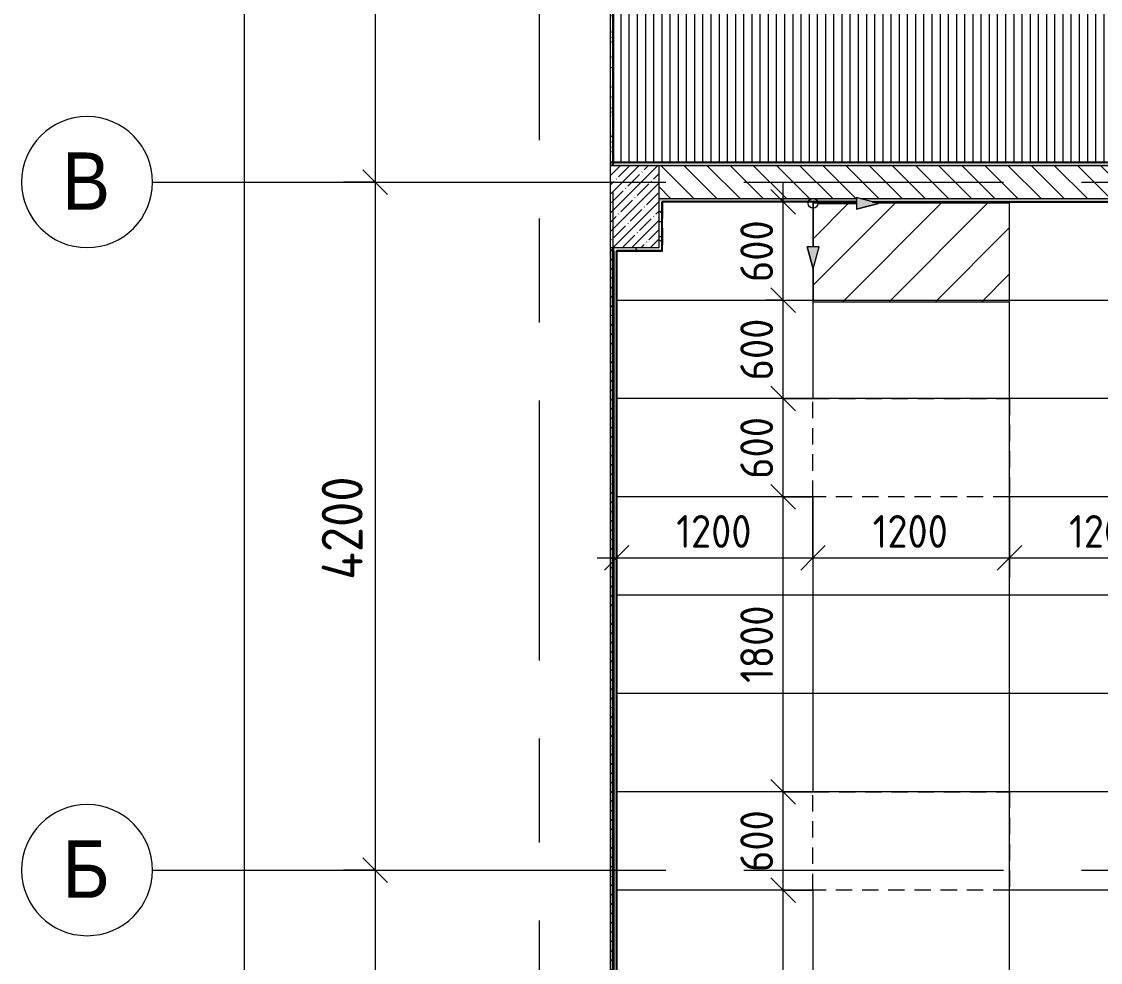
# Model space of a CAD drawing. Header units: millimetres. Extents: x 35146 to 234858, y -8553 to 29000.
# Drawn here: x 35146 to 41736, y 3037 to 8780 of the extents above; entities that cross this region are included whole.
import ezdxf

# ---------------------------------------------------------------- set-up
doc = ezdxf.new("R2010")
doc.units = ezdxf.units.MM
doc.linetypes.add('200_ШТРИХ__ш1_п0_6_', pattern=[160, 100, -60])
doc.linetypes.add('Осевая', pattern=[3175, 635, -476.25, 1587.5, -476.25])
for name, color, linetype, lineweight in [('A-ANNO-DIMS', 7, 'Continuous', 9), ('A-ANNO-DIMS-100', 7, 'Continuous', 9), ('A-CLNG', 7, 'Continuous', 9), ('A-CLNG-PATT', 7, 'Continuous', 9), ('A-DETL', 7, 'Continuous', 9), ('A-DETL-GENF', 7, 'Continuous', 9), ('A-DETL-MBND', 7, '200_ШТРИХ__ш1_п0_6_', 9), ('A-WALL', 7, 'Continuous', 9), ('I-WALL', 7, 'Continuous', 9), ('S-COLS', 7, 'Continuous', 9), ('Оси', 7, 'Continuous', 9), ('Оси-1', 7, 'Continuous', 20), ('Оси-2', 7, 'Осевая', 9)]:
    doc.layers.add(name, color=color, linetype=linetype, lineweight=lineweight)
for name, color, linetype, lineweight, true_color in [('A-DETL-GENF-2', 7, 'Continuous', 9, 0x004000), ('A-WALL-1', 7, 'Continuous', 25, 0x3c3c3c), ('A-WALL-3', 7, 'Continuous', 35, 0x3c3c3c), ('A-WALL-FNSH-2', 7, 'Continuous', 13, 0x3c3c3c)]:
    doc.layers.add(name, color=color, linetype=linetype, lineweight=lineweight, true_color=true_color)
doc.styles.add('Arial', font='arial.ttf', dxfattribs={"width": 0.9, "height": 350})
doc.styles.add('ISOCPEUR', font='isocpeur.ttf', dxfattribs={"width": 0.9, "height": 250})
doc.styles.add('ISOCPEUR_1', font='isocpeur.ttf', dxfattribs={"width": 0.9, "height": 200})
doc.dimstyles.new('ISO-2_0_0_9К_Средний_округл2', dxfattribs={"dimscale": 304.8, "dimtxt": 199.196235, "dimasz": 0.492126, "dimexe": 0.393701, "dimexo": 0, "dimgap": 0, "dimtad": 1, "dimdec": 0, "dimrnd": 10, "dimzin": 0, "dimdsep": 46, "dimtxsty": 'ISOCPEUR_1', "dimblk1": 'OBLIQUE', "dimblk2": 'OBLIQUE', "dimsah": 1, "dimcen": 0.09, "dimdle": 0.393701, "dimazin": 0, "dimtfac": 1, "dimtdec": 4, "dimtix": 1, "dimtmove": 0, "dimatfit": 3, "dimfxl": 1, "dimtvp": 1, "dimtolj": 1, "dimtzin": 0, "dimarcsym": 2})
doc.dimstyles.new('ISO-2_5_0_9К_БОЛЬШОЙ', dxfattribs={"dimscale": 304.8, "dimtxt": 248.995294, "dimasz": 0.492126, "dimexe": 0.393701, "dimexo": 0.984252, "dimgap": 0, "dimtad": 1, "dimdec": 0, "dimrnd": 10, "dimzin": 0, "dimdsep": 46, "dimtxsty": 'ISOCPEUR', "dimblk1": 'OBLIQUE', "dimblk2": 'OBLIQUE', "dimsah": 1, "dimcen": 0.09, "dimdle": 0.393701, "dimazin": 0, "dimtfac": 1, "dimtdec": 4, "dimtix": 1, "dimtmove": 0, "dimatfit": 3, "dimfxl": 1, "dimtvp": 1, "dimtolj": 1, "dimtzin": 0, "dimarcsym": 2})
doc.dimstyles.new('ISO-2_5_0_9К_БОЛЬШОЙ_1', dxfattribs={"dimscale": 304.8, "dimtxt": 248.995294, "dimasz": 0.492126, "dimexe": 0.393701, "dimexo": 0.984252, "dimgap": 0, "dimtad": 1, "dimdec": 0, "dimrnd": 10, "dimzin": 0, "dimdsep": 46, "dimtxsty": 'ISOCPEUR', "dimblk1": 'OBLIQUE', "dimblk2": 'OBLIQUE', "dimsah": 1, "dimcen": 0.09, "dimdle": 0.393701, "dimazin": 0, "dimtfac": 1, "dimtdec": 4, "dimtix": 1, "dimtmove": 2, "dimatfit": 3, "dimfxl": 1, "dimtvp": 1, "dimtolj": 1, "dimtzin": 0, "dimarcsym": 2})
pattern_1 = [(0, (0, 0), (121.92, 30.48), [10.058, -81.382, 10.058, -81.382, -487.68]), (0, (0, 0), (121.92, 30.48), [-182.88, 10.058, -172.822, 10.058, -81.382, -213.36]), (0, (0, 0), (121.92, 30.48), [-457.2, 10.058, -50.902, 10.058, -142.342]), (120, (45.72, 15.24), (-87.356454, 90.345817), [10.058, -81.382, 10.058, -81.382, -487.68]), (120, (45.72, 15.24), (-87.356454, 90.345817), [-182.88, 10.058, -172.822, 10.058, -81.382, -213.36]), (120, (45.72, 15.24), (-87.356454, 90.345817), [-457.2, 10.058, -50.902, 10.058, -142.342]), (240, (60.96, 76.2), (-34.563546, -120.825817), [10.058, -81.382, 10.058, -81.382, -487.68]), (240, (60.96, 76.2), (-34.563546, -120.825817), [-182.88, 10.058, -172.822, 10.058, -81.382, -213.36]), (240, (60.96, 76.2), (-34.563546, -120.825817), [-457.2, 10.058, -50.902, 10.058, -142.342])]

# ---------------------------------------------------------------- blocks, each defined once
blk = doc.blocks.new('BSC_Колонна _Прямоугольная - 500х500-23286270-План потолков с обозначением видов отделки и геометрии 2 этажа в осях 12-23')
at = {"layer": 'S-COLS'}
h = blk.add_hatch(dxfattribs=at)
h.set_pattern_fill('FP_1', color=256, style=0, pattern_type=2)
h.set_pattern_definition([(45, (-38790, -7650), (-57.02463, 57.02463), []), (45, (-38732.975, -7650), (-57.02463, 57.02463), [100.806, -20.161, 3.353, -16.808])])
h.paths.add_polyline_path([(-47.3, -250), (250, -250), (250, 250), (-47.3, 250), (-47.3, 211.3)])
for p, q in [((250, 250), (-47.3, 250)), ((250, -250), (250, 250)), ((-47.3, -250), (250, -250))]:
    blk.add_line(p, q, dxfattribs=at)
blk = doc.blocks.new('Начало раскладки_красным - Начало раскладки_красным-26112293-План потолков с обозначением видов отделки и геометрии 2 этажа в осях 12-23')
at = {"layer": 'A-DETL-GENF'}
for points in [[(36.2, 264.8), (0, 400), (-36.2, 264.8)], [(400, 0), (264.8, 36.2), (264.8, -36.2)]]:
    blk.add_hatch(color=256, dxfattribs=at).paths.add_polyline_path(points)
for p, q in [((0, 400), (-36.2, 264.8)), ((0, 400), (-36.2, 264.8)), ((36.2, 264.8), (0, 400)), ((0, 400), (36.2, 264.8)), ((-36.2, 264.8), (36.2, 264.8)), ((-36.2, 264.8), (36.2, 264.8)), ((0, 30), (0, 264.8)), ((30, 0), (264.8, 0)), ((400, 0), (264.8, 36.2)), ((264.8, 36.2), (264.8, -36.2)), ((400, 0), (264.8, 36.2)), ((264.8, 36.2), (264.8, -36.2)), ((400, 0), (264.8, -36.2)), ((264.8, -36.2), (400, 0))]:
    blk.add_line(p, q, dxfattribs=at)
blk.add_circle((0, 0), 30, dxfattribs=at)
blk = doc.blocks.new('DET_L_Линия разрыва - М100-30654842-План потолков с обозначением видов отделки и геометрии 2 этажа в осях 12-23')
at = {"layer": 'A-DETL-GENF'}
blk.add_line((24079.7, 0), (12339.9, 0), dxfattribs=at)
blk = doc.blocks.new('Ось сетки - D8-29747960-План потолков с обозначением видов отделки и геометрии 2 этажа в осях 12-23')
at = {"layer": 'Оси-1'}
for start, end in [(360, 180), (180, 360)]:
    blk.add_arc((0, 0), 4, start, end, dxfattribs=at)
blk = doc.blocks.new('DIMBLOCK10-План потолков с обозначением видов отделки и геометрии 2 этажа в осях 12-23')
at = {"layer": 'A-ANNO-DIMS-100', "lineweight": 20}
for p, q in [((37306, 10500), (37231, 10575)), ((37306, 10500), (37381, 10425)), ((37306, 7800), (37231, 7875)), ((37306, 7800), (37381, 7725))]:
    blk.add_line(p, q, dxfattribs=at)
at = {"layer": 'A-ANNO-DIMS-100'}
for p, q in [((37112.1, 10500), (37426, 10500)), ((37306, 10500), (37112.1, 10500)), ((37306, 10500), (37306, 7800)), ((37112.1, 7800), (37426, 7800)), ((37306, 7800), (37112.1, 7800))]:
    blk.add_line(p, q, dxfattribs=at)
at = {"layer": 'A-ANNO-DIMS-100', "color": 0, "insert": (36979.4, 8834), "char_height": 250, "width": 758.478, "attachment_point": 1, "rotation": 90, "line_spacing_factor": 1.149209, "style": 'ISOCPEUR'}
blk.add_mtext('2700', dxfattribs=at)
blk = doc.blocks.new('_Oblique')
at = {"color": 0, "linetype": 'ByBlock', "lineweight": -2}
blk.add_line((-0.5, -0.5), (0.5, 0.5), dxfattribs=at)
blk = doc.blocks.new('DIMBLOCK11-План потолков с обозначением видов отделки и геометрии 2 этажа в осях 12-23')
at = {"layer": 'A-ANNO-DIMS-100', "lineweight": 20}
for p, q in [((37306, 7800), (37231, 7875)), ((37306, 7800), (37381, 7725)), ((37306, 3600), (37231, 3675)), ((37306, 3600), (37381, 3525))]:
    blk.add_line(p, q, dxfattribs=at)
at = {"layer": 'A-ANNO-DIMS-100'}
for p, q in [((37112.1, 7800), (37426, 7800)), ((37306, 7800), (37112.1, 7800)), ((37306, 7800), (37306, 3600)), ((37112.1, 3600), (37426, 3600)), ((37306, 3600), (37112.1, 3600))]:
    blk.add_line(p, q, dxfattribs=at)
at = {"layer": 'A-ANNO-DIMS-100', "color": 0, "insert": (36979.4, 5372), "char_height": 250, "width": 787.208, "attachment_point": 1, "rotation": 90, "line_spacing_factor": 1.149209, "style": 'ISOCPEUR'}
blk.add_mtext('4200', dxfattribs=at)
blk = doc.blocks.new('DIMBLOCK12-План потолков с обозначением видов отделки и геометрии 2 этажа в осях 12-23')
at = {"layer": 'A-ANNO-DIMS-100', "lineweight": 20}
for p, q in [((37306, 3600), (37231, 3675)), ((37306, 3600), (37381, 3525)), ((37306, 0), (37231, 75)), ((37306, 0), (37381, -75))]:
    blk.add_line(p, q, dxfattribs=at)
at = {"layer": 'A-ANNO-DIMS-100'}
for p, q in [((37112.1, 3600), (37426, 3600)), ((37306, 3600), (37112.1, 3600)), ((37306, 3600), (37306, -120)), ((37112.1, 0), (37426, 0)), ((37306, 0), (37112.1, 0))]:
    blk.add_line(p, q, dxfattribs=at)
at = {"layer": 'A-ANNO-DIMS-100', "color": 0, "insert": (36979.4, 1484), "char_height": 250, "width": 758.478, "attachment_point": 1, "rotation": 90, "line_spacing_factor": 1.149209, "style": 'ISOCPEUR'}
blk.add_mtext('3600', dxfattribs=at)
blk = doc.blocks.new('DIMBLOCK13-План потолков с обозначением видов отделки и геометрии 2 этажа в осях 12-23')
at = {"layer": 'A-ANNO-DIMS-100'}
for p, q in [((36506, 27120), (36506, -120)), ((36312.1, 27000), (36626, 27000)), ((36506, 27000), (36312.1, 27000)), ((36312.1, 0), (36626, 0)), ((36506, 0), (36312.1, 0))]:
    blk.add_line(p, q, dxfattribs=at)
at = {"layer": 'A-ANNO-DIMS-100', "lineweight": 20}
for p, q in [((36506, 27000), (36431, 27075)), ((36506, 27000), (36581, 26925)), ((36506, 0), (36431, 75)), ((36506, 0), (36581, -75))]:
    blk.add_line(p, q, dxfattribs=at)
at = {"layer": 'A-ANNO-DIMS-100', "color": 0, "insert": (36179.4, 13799.6), "char_height": 250, "width": 948.097, "attachment_point": 1, "rotation": 90, "line_spacing_factor": 1.149209, "style": 'ISOCPEUR'}
blk.add_mtext('27000', dxfattribs=at)
blk = doc.blocks.new('DIMBLOCK36-План потолков с обозначением видов отделки и геометрии 2 этажа в осях 12-23')
at = {"layer": 'A-ANNO-DIMS-100', "lineweight": 20}
for p, q in [((39797.7, 3478.3), (39722.7, 3553.3)), ((39797.7, 3478.3), (39872.7, 3403.3)), ((39797.7, 1678.3), (39722.7, 1753.3)), ((39797.7, 1678.3), (39872.7, 1603.3))]:
    blk.add_line(p, q, dxfattribs=at)
at = {"layer": 'A-ANNO-DIMS-100'}
for p, q in [((39980.1, 3478.3), (39677.7, 3478.3)), ((39797.7, 1678.3), (39797.7, 3478.3)), ((39797.7, 3478.3), (39980.1, 3478.3)), ((39980.1, 1678.3), (39677.7, 1678.3)), ((39797.7, 1678.3), (39980.1, 1678.3))]:
    blk.add_line(p, q, dxfattribs=at)
at = {"layer": 'A-ANNO-DIMS-100', "color": 0, "insert": (39536.4, 2342.7), "char_height": 200, "width": 565.411, "attachment_point": 1, "rotation": 90, "line_spacing_factor": 1.149209, "style": 'ISOCPEUR_1'}
blk.add_mtext('1800', dxfattribs=at)
blk = doc.blocks.new('DIMBLOCK37-План потолков с обозначением видов отделки и геометрии 2 этажа в осях 12-23')
at = {"layer": 'A-ANNO-DIMS-100', "lineweight": 20}
for p, q in [((39797.7, 4078.3), (39722.7, 4153.3)), ((39797.7, 4078.3), (39872.7, 4003.3)), ((39797.7, 3478.3), (39722.7, 3553.3)), ((39797.7, 3478.3), (39872.7, 3403.3))]:
    blk.add_line(p, q, dxfattribs=at)
at = {"layer": 'A-ANNO-DIMS-100'}
for p, q in [((39980.1, 4078.3), (39677.7, 4078.3)), ((39797.7, 3478.3), (39797.7, 4078.3)), ((39797.7, 4078.3), (39980.1, 4078.3)), ((39980.1, 3478.3), (39677.7, 3478.3)), ((39797.7, 3478.3), (39980.1, 3478.3))]:
    blk.add_line(p, q, dxfattribs=at)
at = {"layer": 'A-ANNO-DIMS-100', "color": 0, "insert": (39536.4, 3588.7), "char_height": 200, "width": 455.087, "attachment_point": 1, "rotation": 90, "line_spacing_factor": 1.149209, "style": 'ISOCPEUR_1'}
blk.add_mtext('600', dxfattribs=at)
blk = doc.blocks.new('DIMBLOCK38-План потолков с обозначением видов отделки и геометрии 2 этажа в осях 12-23')
at = {"layer": 'A-ANNO-DIMS-100', "lineweight": 20}
for p, q in [((39797.7, 5878.3), (39722.7, 5953.3)), ((39797.7, 5878.3), (39872.7, 5803.3)), ((39797.7, 4078.3), (39722.7, 4153.3)), ((39797.7, 4078.3), (39872.7, 4003.3))]:
    blk.add_line(p, q, dxfattribs=at)
at = {"layer": 'A-ANNO-DIMS-100'}
for p, q in [((39980.1, 5878.3), (39677.7, 5878.3)), ((39797.7, 4078.3), (39797.7, 5878.3)), ((39797.7, 5878.3), (39980.1, 5878.3)), ((39980.1, 4078.3), (39677.7, 4078.3)), ((39797.7, 4078.3), (39980.1, 4078.3))]:
    blk.add_line(p, q, dxfattribs=at)
at = {"layer": 'A-ANNO-DIMS-100', "color": 0, "insert": (39536.4, 4742.7), "char_height": 200, "width": 565.411, "attachment_point": 1, "rotation": 90, "line_spacing_factor": 1.149209, "style": 'ISOCPEUR_1'}
blk.add_mtext('1800', dxfattribs=at)
blk = doc.blocks.new('DIMBLOCK39-План потолков с обозначением видов отделки и геометрии 2 этажа в осях 12-23')
at = {"layer": 'A-ANNO-DIMS-100', "lineweight": 20}
for p, q in [((39797.7, 6478.3), (39722.7, 6553.3)), ((39797.7, 6478.3), (39872.7, 6403.3)), ((39797.7, 5878.3), (39722.7, 5953.3)), ((39797.7, 5878.3), (39872.7, 5803.3))]:
    blk.add_line(p, q, dxfattribs=at)
at = {"layer": 'A-ANNO-DIMS-100'}
for p, q in [((39980.1, 6478.3), (39677.7, 6478.3)), ((39797.7, 5878.3), (39797.7, 6478.3)), ((39797.7, 6478.3), (39980.1, 6478.3)), ((39980.1, 5878.3), (39677.7, 5878.3)), ((39797.7, 5878.3), (39980.1, 5878.3))]:
    blk.add_line(p, q, dxfattribs=at)
at = {"layer": 'A-ANNO-DIMS-100', "color": 0, "insert": (39536.4, 5988.7), "char_height": 200, "width": 455.087, "attachment_point": 1, "rotation": 90, "line_spacing_factor": 1.149209, "style": 'ISOCPEUR_1'}
blk.add_mtext('600', dxfattribs=at)
blk = doc.blocks.new('DIMBLOCK40-План потолков с обозначением видов отделки и геометрии 2 этажа в осях 12-23')
at = {"layer": 'A-ANNO-DIMS-100', "lineweight": 20}
for p, q in [((39797.7, 7079.5), (39722.7, 7154.5)), ((39797.7, 7079.5), (39872.7, 7004.5)), ((39797.7, 6478.3), (39722.7, 6553.3)), ((39797.7, 6478.3), (39872.7, 6403.3))]:
    blk.add_line(p, q, dxfattribs=at)
at = {"layer": 'A-ANNO-DIMS-100'}
for p, q in [((39691.6, 7079.5), (39917.7, 7079.5)), ((39797.7, 7079.5), (39691.6, 7079.5)), ((39797.7, 6478.3), (39797.7, 7079.5)), ((39980.1, 6478.3), (39677.7, 6478.3)), ((39797.7, 6478.3), (39980.1, 6478.3))]:
    blk.add_line(p, q, dxfattribs=at)
at = {"layer": 'A-ANNO-DIMS-100', "color": 0, "insert": (39536.4, 6589.3), "char_height": 200, "width": 455.087, "attachment_point": 1, "rotation": 90, "line_spacing_factor": 1.149209, "style": 'ISOCPEUR_1'}
blk.add_mtext('600', dxfattribs=at)
blk = doc.blocks.new('DIMBLOCK41-План потолков с обозначением видов отделки и геометрии 2 этажа в осях 12-23')
at = {"layer": 'A-ANNO-DIMS-100'}
for p, q in [((39797.7, 7079.5), (39797.7, 7799)), ((39691.6, 7679), (39917.7, 7679)), ((39797.7, 7679), (39691.6, 7679)), ((39691.6, 7079.5), (39917.7, 7079.5)), ((39797.7, 7079.5), (39691.6, 7079.5))]:
    blk.add_line(p, q, dxfattribs=at)
at = {"layer": 'A-ANNO-DIMS-100', "lineweight": 20}
for p, q in [((39797.7, 7679), (39722.7, 7754)), ((39797.7, 7679), (39872.7, 7604)), ((39797.7, 7079.5), (39722.7, 7154.5)), ((39797.7, 7079.5), (39872.7, 7004.5))]:
    blk.add_line(p, q, dxfattribs=at)
at = {"layer": 'A-ANNO-DIMS-100', "color": 0, "insert": (39536.4, 7189.6), "char_height": 200, "width": 455.087, "attachment_point": 1, "rotation": 90, "line_spacing_factor": 1.149209, "style": 'ISOCPEUR_1'}
blk.add_mtext('600', dxfattribs=at)
blk = doc.blocks.new('DIMBLOCK69-План потолков с обозначением видов отделки и геометрии 2 этажа в осях 12-23')
at = {"layer": 'A-ANNO-DIMS-100'}
for p, q in [((39980.1, 5878.3), (39980.1, 5386.3)), ((39980.1, 5506.3), (39980.1, 5878.3)), ((38781, 5612.3), (38781, 5386.3)), ((38781, 5506.3), (38781, 5612.3)), ((38661, 5506.3), (39980.1, 5506.3))]:
    blk.add_line(p, q, dxfattribs=at)
at = {"layer": 'A-ANNO-DIMS-100', "lineweight": 20}
for p, q in [((38781, 5506.3), (38856, 5581.3)), ((39980.1, 5506.3), (40055.1, 5581.3)), ((38781, 5506.3), (38706, 5431.3)), ((39980.1, 5506.3), (39905.1, 5431.3))]:
    blk.add_line(p, q, dxfattribs=at)
at = {"layer": 'A-ANNO-DIMS-100', "color": 0, "insert": (39144.9, 5767.6), "char_height": 200, "width": 565.411, "attachment_point": 1, "line_spacing_factor": 1.149209, "style": 'ISOCPEUR_1'}
blk.add_mtext('1200', dxfattribs=at)
blk = doc.blocks.new('DIMBLOCK70-План потолков с обозначением видов отделки и геометрии 2 этажа в осях 12-23')
at = {"layer": 'A-ANNO-DIMS-100'}
for p, q in [((39980.1, 5878.3), (39980.1, 5386.3)), ((39980.1, 5506.3), (39980.1, 5878.3)), ((41180.1, 5878.3), (41180.1, 5386.3)), ((41180.1, 5506.3), (41180.1, 5878.3)), ((39980.1, 5506.3), (41180.1, 5506.3))]:
    blk.add_line(p, q, dxfattribs=at)
at = {"layer": 'A-ANNO-DIMS-100', "lineweight": 20}
for p, q in [((39980.1, 5506.3), (40055.1, 5581.3)), ((41180.1, 5506.3), (41255.1, 5581.3)), ((39980.1, 5506.3), (39905.1, 5431.3)), ((41180.1, 5506.3), (41105.1, 5431.3))]:
    blk.add_line(p, q, dxfattribs=at)
at = {"layer": 'A-ANNO-DIMS-100', "color": 0, "insert": (40344.5, 5767.6), "char_height": 200, "width": 565.411, "attachment_point": 1, "line_spacing_factor": 1.149209, "style": 'ISOCPEUR_1'}
blk.add_mtext('1200', dxfattribs=at)
blk = doc.blocks.new('DIMBLOCK71-План потолков с обозначением видов отделки и геометрии 2 этажа в осях 12-23')
at = {"layer": 'A-ANNO-DIMS-100'}
for p, q in [((41180.1, 5878.3), (41180.1, 5386.3)), ((41180.1, 5506.3), (41180.1, 5878.3)), ((42380.1, 5878.3), (42380.1, 5386.3)), ((42380.1, 5506.3), (42380.1, 5878.3)), ((41180.1, 5506.3), (42380.1, 5506.3))]:
    blk.add_line(p, q, dxfattribs=at)
at = {"layer": 'A-ANNO-DIMS-100', "lineweight": 20}
for p, q in [((41180.1, 5506.3), (41255.1, 5581.3)), ((42380.1, 5506.3), (42455.1, 5581.3)), ((41180.1, 5506.3), (41105.1, 5431.3)), ((42380.1, 5506.3), (42305.1, 5431.3))]:
    blk.add_line(p, q, dxfattribs=at)
at = {"layer": 'A-ANNO-DIMS-100', "color": 0, "insert": (41544.5, 5767.6), "char_height": 200, "width": 565.411, "attachment_point": 1, "line_spacing_factor": 1.149209, "style": 'ISOCPEUR_1'}
blk.add_mtext('1200', dxfattribs=at)

msp = doc.modelspace()

# ---------------------------------------------------------------- hatches: boundary and pattern name
at = {"layer": 'A-CLNG-PATT'}
h = msp.add_hatch(dxfattribs=at)
h.set_pattern_fill('FP_46', color=256, style=0, pattern_type=2)
h.set_pattern_definition([(90, (72858.237, -5848.237), (-50, 3e-15), [])])
h.paths.add_polyline_path([(74729, 7921), (74729, 8301), (75459, 8301), (75459, 10879), (74015.2, 10879), (74015.2, 10868.5), (66296, 10868.5), (66296, 10880), (47239.7, 10879), (47239.7, 11679), (44781.7, 11679), (44781.7, 10879), (42401, 10879), (42401, 10209), (38761, 10209), (38761, 7921), (73481, 7921)])
at = {"layer": 'A-DETL-GENF-2'}
h = msp.add_hatch(dxfattribs=at)
h.set_pattern_fill('FP_68', color=256, style=0, pattern_type=2)
h.set_pattern_definition([(45, (0, 0), (-141.4214, 141.4214), [])])
h.paths.add_polyline_path([(41181, 7070), (41181, 7671), (40381, 7670.2), (40245.8, 7633.9), (40245.7, 7671), (39981, 7671), (39981, 7405.2), (40017.4, 7405.3), (39981, 7270), (39981, 7070), (40381, 7070)])
at = {"layer": 'A-DETL-MBND'}
h = msp.add_hatch(dxfattribs=at)
h.set_pattern_fill('FP_47', color=256, style=0, pattern_type=2)
h.set_pattern_definition([(0, (44781, 7079.5), (0, 600), []), (90, (44781, 7079.5), (-1200, 7e-14), [])])
h.paths.add_polyline_path([(47389, 495), (47389, 7049), (46759, 7049), (46759, 7659), (44211, 7659), (44211, 7049), (43410, 7049), (43410, 6478.3), (43580.1, 6478.3), (43580.1, 5878.3), (43410, 5878.3), (43410, 4078.3), (43580.1, 4078.3), (43580.1, 3478.3), (43410, 3478.3), (43410, 1678.3), (43580.1, 1678.3), (43580.1, 1078.3), (43410, 1078.3), (43410, 495), (47094.5, 495)])
h.paths.add_polyline_path([(42910, 495), (42910, 1078.3), (42380.1, 1078.3), (42380.1, 1678.3), (42910, 1678.3), (42910, 3478.3), (42380.1, 3478.3), (42380.1, 4078.3), (42910, 4078.3), (42910, 5878.3), (42380.1, 5878.3), (42380.1, 6478.3), (42910, 6478.3), (42910, 7049), (42889, 7049), (42889, 7679), (40348.2, 7679), (40381, 7670.2), (40245.8, 7633.9), (40245.7, 7679), (39061, 7679), (39061, 7379), (38781, 7379), (38781, 800), (39310, 800), (39310, 495), (42696.8, 495)])
h.paths.add_polyline_path([(45980.1, 1078.3), (44780.1, 1078.3), (44780.1, 1678.3), (45980.1, 1678.3), (45980.1, 1491.5)])
h.paths.add_polyline_path([(39980.1, 1078.3), (39980.1, 1678.3), (41180.1, 1678.3), (41180.1, 1078.3)])
h.paths.add_polyline_path([(44780.1, 3478.3), (44780.1, 4078.3), (45980.1, 4078.3), (45980.1, 3478.3)])
h.paths.add_polyline_path([(39980.1, 3478.3), (39980.1, 4078.3), (41180.1, 4078.3), (41180.1, 3478.3)])
h.paths.add_polyline_path([(44780.1, 5878.3), (44780.1, 6478.3), (45980.1, 6478.3), (45980.1, 5878.3)])
h.paths.add_polyline_path([(39980.1, 5878.3), (39981, 6478.3), (41180.1, 6478.3), (41180.1, 5878.3)])
h.paths.add_polyline_path([(39981.2, 7270), (39944.9, 7405.2), (40017.4, 7405.3)])
at = {"layer": 'I-WALL'}
h = msp.add_hatch(dxfattribs=at)
h.set_pattern_fill('FP_45', color=256, style=0, pattern_type=2)
h.set_pattern_definition(pattern_1)
h.paths.add_polyline_path([(38742.7, 7900), (38760, 7900), (38760, 10210), (38742.7, 10210), (38742.7, 8440.3)])
h = msp.add_hatch(dxfattribs=at)
h.set_pattern_fill('FP_45', color=256, style=0, pattern_type=2)
h.set_pattern_definition(pattern_1)
h.paths.add_polyline_path([(74750, 7900), (74750, 7920), (38742.7, 7919.5), (38742.7, 7900), (73481, 7900)])
h = msp.add_hatch(dxfattribs=at)
h.set_pattern_fill('FP_19', color=256, style=0, pattern_type=2)
h.set_pattern_definition([(135, (0, 0), (-70.71068, -70.71068), [])])
h.paths.add_polyline_path([(42910, 7700), (42910, 7900), (39040, 7900), (39040, 7700), (40245.8, 7700), (40245.7, 7706.4), (40269.7, 7700), (41230.8, 7700)])
h = msp.add_hatch(dxfattribs=at)
h.set_pattern_fill('FP_45', color=256, style=0, pattern_type=2)
h.set_pattern_definition(pattern_1)
h.paths.add_polyline_path([(42910, 7680), (42910, 7700), (40269.7, 7700), (40344.5, 7680), (42890, 7680)])
h.paths.add_polyline_path([(39040, 7680), (40245.8, 7680), (40245.7, 7700), (39040, 7700)])
h = msp.add_hatch(dxfattribs=at)
h.set_pattern_fill('FP_45', color=256, style=0, pattern_type=2)
h.set_pattern_definition(pattern_1)
h.paths.add_polyline_path([(39040, 7380), (39060, 7380), (39060, 7680), (39040, 7680), (39040, 7400)])
h = msp.add_hatch(dxfattribs=at)
h.set_pattern_fill('FP_17', color=256, style=0, pattern_type=2)
h.set_pattern_definition([(45, (0, 0), (-57.02463, 57.02463), []), (45, (57.025, 0), (-57.02463, 57.02463), [100.806, -20.161, 3.353, -16.808])])
h.paths.add_polyline_path([(38760, 410), (38760, 7400), (38742.7, 7400), (38742.7, 410)])
h = msp.add_hatch(dxfattribs=at)
h.set_pattern_fill('FP_45', color=256, style=0, pattern_type=2)
h.set_pattern_definition(pattern_1)
h.paths.add_polyline_path([(38781, 7380), (39040, 7380), (39040, 7400), (38760, 7400), (38760, 7380), (38780, 7380)])
h = msp.add_hatch(dxfattribs=at)
h.set_pattern_fill('FP_45', color=256, style=0, pattern_type=2)
h.set_pattern_definition(pattern_1)
h.paths.add_polyline_path([(38780, 800), (38780, 7380), (38760, 7380), (38760, 800)])

# ---------------------------------------------------------------- linework, layer by layer
at = {"layer": 'A-CLNG'}
for p, q in [((38761, 10209), (38761, 7921)), ((38761, 7921), (74729, 7921))]:
    msp.add_line(p, q, dxfattribs=at)
at = {"layer": 'A-DETL'}
for p, q in [((40245.8, 7671), (39981, 7671)), ((39981, 7671), (39981, 7405.2)), ((41181, 7671), (40378.1, 7671)), ((41181, 7070), (41181, 7671)), ((39981, 7270.9), (39981, 7070)), ((39981, 7070), (41181, 7070))]:
    msp.add_line(p, q, dxfattribs=at)
at = {"layer": 'A-DETL-MBND'}
for p, q in [((38761, 8000), (38760, 8000)), ((38761, 7920), (38761, 7921)), ((38761, 7921), (74729, 7921)), ((40245.8, 7679), (39061, 7679)), ((39061, 7679), (39061, 7379)), ((42889, 7679), (40348.2, 7679)), ((38781, 7379), (38781, 800)), ((39061, 7379), (38781, 7379)), ((39980.1, 5878.3), (39980.1, 6478.3)), ((39980.1, 6478.3), (41180.1, 6478.3)), ((41180.1, 6478.3), (41180.1, 5878.3)), ((41180.1, 5878.3), (39980.1, 5878.3)), ((39980.1, 3478.3), (39980.1, 4078.3)), ((39980.1, 4078.3), (41180.1, 4078.3)), ((41180.1, 4078.3), (41180.1, 3478.3)), ((41180.1, 3478.3), (39980.1, 3478.3))]:
    msp.add_line(p, q, dxfattribs=at)
at = {"layer": 'A-WALL'}
for p, q in [((42910, 7900), (39040, 7900)), ((39040, 7700), (40245.8, 7700)), ((39061, 7680), (39061, 7679)), ((40269.7, 7700), (42910, 7700))]:
    msp.add_line(p, q, dxfattribs=at)
at = {"layer": 'A-WALL-1'}
for p, q in [((38760, 7900), (38760, 10210)), ((74750, 7920), (38742.7, 7920)), ((39060, 7380), (39060, 7680)), ((40245.8, 7680), (39060, 7680)), ((40344.5, 7680), (42890, 7680)), ((39060, 7380), (38780, 7380)), ((38780, 7380), (38780, 800))]:
    msp.add_line(p, q, dxfattribs=at)
at = {"layer": 'A-WALL-3'}
for p, q in [((38760, 800), (38760, 7400)), ((38760, 7380), (38760, 800))]:
    msp.add_line(p, q, dxfattribs=at)
at = {"layer": 'A-WALL-FNSH-2'}
for p, q in [((39061, 7379), (39061, 7679)), ((39061, 7679), (40245.8, 7679)), ((40348.2, 7679), (42890, 7679)), ((38780, 7380), (38780, 7380)), ((38780, 7379), (39061, 7379)), ((38781, 801), (38781, 7380))]:
    msp.add_line(p, q, dxfattribs=at)
at = {"layer": 'Оси'}
for p, q in [((35946.2, 7800), (38446.2, 7800)), ((35946.2, 3600), (38446.2, 3600))]:
    msp.add_line(p, q, dxfattribs=at)
at = {"layer": 'Оси-2'}
for p, q in [((38310, 593.7), (38310, 21277.7)), ((38760, 1863.7), (38760, 12700)), ((38446.2, 7800), (82200, 7800)), ((38446.2, 3600), (82200, 3600))]:
    msp.add_line(p, q, dxfattribs=at)

# ---------------------------------------------------------------- block references
at = {"layer": 'A-DETL-GENF'}
for name, p, rotation in [('DET_L_Линия разрыва - М100-30654842-План потолков с обозначением видов отделки и геометрии 2 этажа в осях 12-23', (38742.7, 23799.7), 270.0000000000003), ('Начало раскладки_красным - Начало раскладки_красным-26112293-План потолков с обозначением видов отделки и геометрии 2 этажа в осях 12-23', (39981, 7670), 270.0335966872861)]:
    msp.add_blockref(name, p, dxfattribs=dict(at, rotation=rotation))
at = {"layer": 'S-COLS'}
msp.add_blockref('BSC_Колонна _Прямоугольная - 500х500-23286270-План потолков с обозначением видов отделки и геометрии 2 этажа в осях 12-23', (38790, 7650), dxfattribs=at)
at = {"layer": 'Оси-1', "xscale": 99.99999999999993, "yscale": 99.99999999999993, "zscale": 99.99999999999993, "rotation": 269.9999999999994}
for p in [(35546.2, 7800), (35546.2, 3600)]:
    msp.add_blockref('Ось сетки - D8-29747960-План потолков с обозначением видов отделки и геометрии 2 этажа в осях 12-23', p, dxfattribs=at)

# ---------------------------------------------------------------- texts
at = {"layer": 'Оси', "char_height": 350, "attachment_point": 1, "style": 'Arial'}
for s, insert, width in [('\\fArial|b0|i0|c204|p34|;\\W.9;В', (35393.4, 7981), 360.759), ('\\fArial|b0|i0|c204|p34|;\\W.9;Б', (35396.6, 3781), 353.544)]:
    msp.add_mtext(s, dxfattribs=dict(at, insert=insert, width=width))

# ---------------------------------------------------------------- dimensions: what is measured, and where the dimension line sits
at = {"layer": 'A-ANNO-DIMS'}
dim = msp.add_linear_dim(base=(36506, 0), p1=(36612.1, 27000), p2=(36612.1, 0), angle=90, dimstyle='ISO-2_5_0_9К_БОЛЬШОЙ_1', override={"dimpost": '<>', "dimfxl": 26999.999823}, dxfattribs=at)
dim.commit()
dim.dimension.update_dxf_attribs({"geometry": 'DIMBLOCK13-План потолков с обозначением видов отделки и геометрии 2 этажа в осях 12-23', "text_midpoint": (36346.1, 14273.6), "dimtype": 160, "text_rotation": 90})
for base, p1, p2, dimstyle, override, picture, middle in [((37306, 7800), (37412.1, 10500), (37412.1, 7800), 'ISO-2_5_0_9К_БОЛЬШОЙ', {"dimpost": '<>', "dimfxl": 2700}, 'DIMBLOCK10-План потолков с обозначением видов отделки и геометрии 2 этажа в осях 12-23', (37181, 9150)), ((37306, 3600), (37412.1, 7800), (37412.1, 3600), 'ISO-2_5_0_9К_БОЛЬШОЙ', {"dimpost": '<>', "dimfxl": 4200}, 'DIMBLOCK11-План потолков с обозначением видов отделки и геометрии 2 этажа в осях 12-23', (37181, 5700)), ((39797.7130677, 7679.0000053), (39691.6470505, 7079.5000053), (39691.6470505, 7679.0000053), 'ISO-2_0_0_9К_Средний_округл2', {"dimpost": '<>', "dimfxl": 599.5}, 'DIMBLOCK41-План потолков с обозначением видов отделки и геометрии 2 этажа в осях 12-23', (39697.7130677, 7379.2500053)), ((39797.7, 7079.5), (39980.1, 6478.3), (39691.6, 7079.5), 'ISO-2_0_0_9К_Средний_округл2', {"dimpost": '<>', "dimfxl": 666.821275}, 'DIMBLOCK40-План потолков с обозначением видов отделки и геометрии 2 этажа в осях 12-23', (39697.7, 6778.9)), ((39797.7, 6478.3), (39980.1, 5878.3), (39980.1, 6478.3), 'ISO-2_0_0_9К_Средний_округл2', {"dimpost": '<>', "dimfxl": 600}, 'DIMBLOCK39-План потолков с обозначением видов отделки и геометрии 2 этажа в осях 12-23', (39697.7, 6178.3)), ((39797.7, 5878.3), (39980.1, 4078.3), (39980.1, 5878.3), 'ISO-2_0_0_9К_Средний_округл2', {"dimpost": '<>', "dimfxl": 1800}, 'DIMBLOCK38-План потолков с обозначением видов отделки и геометрии 2 этажа в осях 12-23', (39697.7, 4978.3)), ((39797.7, 4078.3), (39980.1, 3478.3), (39980.1, 4078.3), 'ISO-2_0_0_9К_Средний_округл2', {"dimpost": '<>', "dimfxl": 600}, 'DIMBLOCK37-План потолков с обозначением видов отделки и геометрии 2 этажа в осях 12-23', (39697.7, 3778.3)), ((37306, 0), (37412.1, 3600), (37412.1, 0), 'ISO-2_5_0_9К_БОЛЬШОЙ', {"dimpost": '<>', "dimfxl": 3600}, 'DIMBLOCK12-План потолков с обозначением видов отделки и геометрии 2 этажа в осях 12-23', (37181, 1800)), ((39797.7, 3478.3), (39980.1, 1678.3), (39980.1, 3478.3), 'ISO-2_0_0_9К_Средний_округл2', {"dimpost": '<>', "dimfxl": 1800}, 'DIMBLOCK36-План потолков с обозначением видов отделки и геометрии 2 этажа в осях 12-23', (39697.7, 2578.3))]:
    dim = msp.add_linear_dim(base=base, p1=p1, p2=p2, angle=90, dimstyle=dimstyle, override=override, dxfattribs=at)
    dim.commit()
    dim.dimension.update_dxf_attribs({"geometry": picture, "text_midpoint": middle})
for base, p1, p2, override, picture, middle in [((39980.1, 5506.3), (38781, 5612.3), (39980.1, 5878.3), {"dimpost": '<>', "dimfxl": 1228.194082}, 'DIMBLOCK69-План потолков с обозначением видов отделки и геометрии 2 этажа в осях 12-23', (39380.5, 5606.3)), ((41180.1, 5506.3), (39980.1, 5878.3), (41180.1, 5878.3), {"dimpost": '<>', "dimfxl": 1200}, 'DIMBLOCK70-План потолков с обозначением видов отделки и геометрии 2 этажа в осях 12-23', (40580.1, 5606.3)), ((42380.1, 5506.3), (41180.1, 5878.3), (42380.1, 5878.3), {"dimpost": '<>', "dimfxl": 1200}, 'DIMBLOCK71-План потолков с обозначением видов отделки и геометрии 2 этажа в осях 12-23', (41780.1, 5606.3))]:
    dim = msp.add_linear_dim(base=base, p1=p1, p2=p2, dimstyle='ISO-2_0_0_9К_Средний_округл2', override=override, dxfattribs=at)
    dim.commit()
    dim.dimension.update_dxf_attribs({"geometry": picture, "text_midpoint": middle})

doc.saveas('drawing.dxf')
